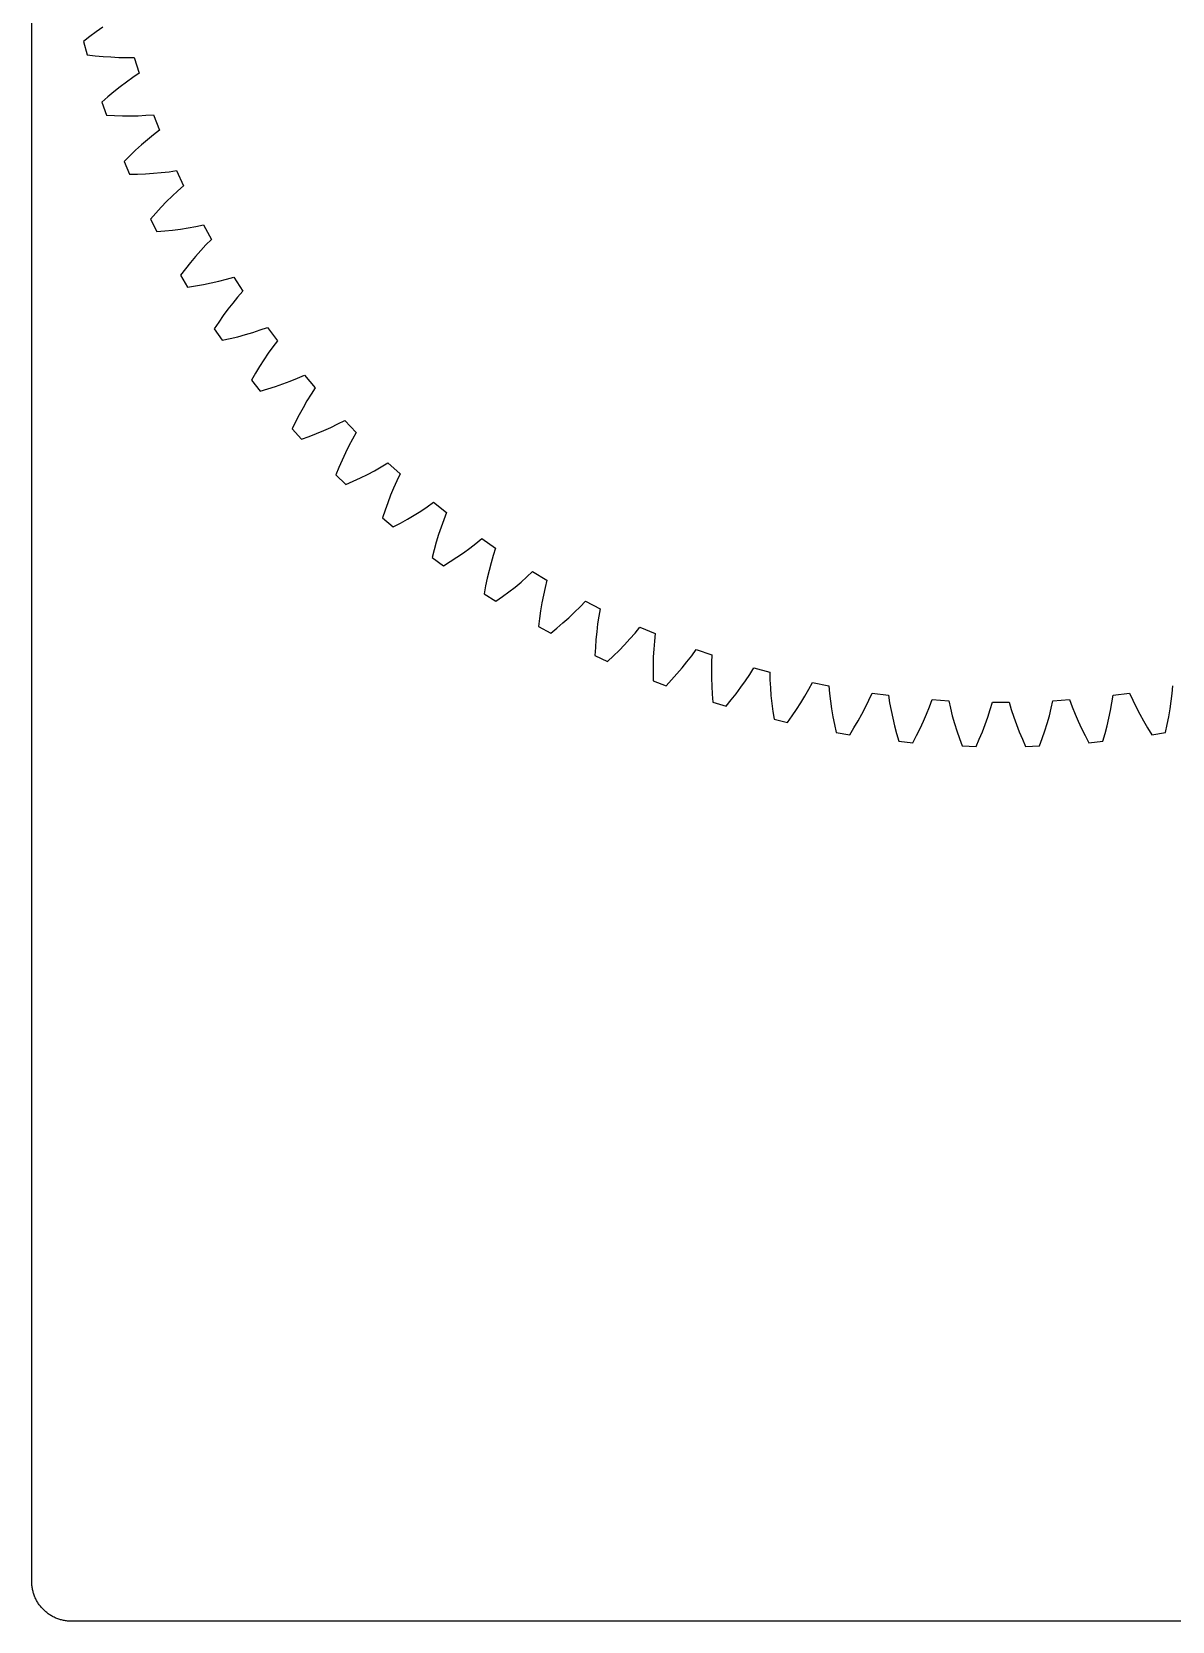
# Model space of a CAD drawing. Header units: millimetres. Extents: x -9 to 221, y -53 to 198.
# Drawn here: x 0.75 to 29.58, y 82.6 to 122.77 of the extents above; entities that cross this region are included whole.
import ezdxf

# ---------------------------------------------------------------- set-up
doc = ezdxf.new("R2010")
doc.units = ezdxf.units.MM
doc.linetypes.add('DASHED', pattern=[1.524, 1.27, -0.254])
doc.layers.add('HIDDEN', color=8, linetype='DASHED')
doc.layers.add('VISIBLE', color=7, linetype='CONTINUOUS')

msp = doc.modelspace()

# ---------------------------------------------------------------- linework, layer by layer
at = {"layer": 'HIDDEN'}
for points in [[(0.75, 83.6), (0.75, 189.1)], [(2.21834, 122.65205), (2.05693, 122.52897)], [(2.21834, 122.65205), (2.05693, 122.52897)], [(2.05693, 122.52897), (2.14979, 122.18999)], [(2.05693, 122.52897), (2.14979, 122.18999)], [(2.38121, 122.7705), (2.21834, 122.65205)], [(2.38121, 122.7705), (2.21834, 122.65205)], [(2.54556, 122.88411), (2.38121, 122.7705)], [(2.54556, 122.88411), (2.38121, 122.7705)], [(2.14979, 122.18999), (2.35139, 122.16635)], [(2.14979, 122.18999), (2.35139, 122.16635)], [(2.35139, 122.16635), (2.55188, 122.14744)], [(2.35139, 122.16635), (2.55188, 122.14744)], [(2.55188, 122.14744), (2.75118, 122.13344)], [(2.55188, 122.14744), (2.75118, 122.13344)], [(2.75118, 122.13344), (2.94919, 122.12457)], [(2.75118, 122.13344), (2.94919, 122.12457)], [(2.94919, 122.12457), (3.14576, 122.12112)], [(2.94919, 122.12457), (3.14576, 122.12112)], [(3.14576, 122.12112), (3.34077, 122.12344)], [(3.14576, 122.12112), (3.34077, 122.12344)], [(3.34077, 122.12344), (3.46513, 121.72252)], [(3.34077, 122.12344), (3.46513, 121.72252)], [(3.46513, 121.72252), (3.30305, 121.61408)], [(3.46513, 121.72252), (3.30305, 121.61408)], [(2.98472, 121.38061), (2.82833, 121.25627)], [(2.98472, 121.38061), (2.82833, 121.25627)], [(3.14294, 121.49998), (2.98472, 121.38061)], [(3.14294, 121.49998), (2.98472, 121.38061)], [(3.30305, 121.61408), (3.14294, 121.49998)], [(3.30305, 121.61408), (3.14294, 121.49998)], [(2.67373, 121.12721), (2.5209, 120.99363)], [(2.67373, 121.12721), (2.5209, 120.99363)], [(2.5209, 120.99363), (2.63619, 120.6616)], [(2.5209, 120.99363), (2.63619, 120.6616)], [(2.82833, 121.25627), (2.67373, 121.12721)], [(2.82833, 121.25627), (2.67373, 121.12721)], [(2.63619, 120.6616), (2.83892, 120.65148)], [(2.63619, 120.6616), (2.83892, 120.65148)], [(2.83892, 120.65148), (3.04023, 120.646)], [(2.83892, 120.65148), (3.04023, 120.646)], [(3.04023, 120.646), (3.24002, 120.64535)], [(3.04023, 120.646), (3.24002, 120.64535)], [(3.24002, 120.64535), (3.43818, 120.64973)], [(3.24002, 120.64535), (3.43818, 120.64973)], [(3.43818, 120.64973), (3.63455, 120.65941)], [(3.43818, 120.64973), (3.63455, 120.65941)], [(3.63455, 120.65941), (3.82896, 120.67476)], [(3.63455, 120.65941), (3.82896, 120.67476)], [(3.82896, 120.67476), (3.97983, 120.28303)], [(3.82896, 120.67476), (3.97983, 120.28303)], [(3.82535, 120.16401), (3.67322, 120.03946)], [(3.82535, 120.16401), (3.67322, 120.03946)], [(3.97983, 120.28303), (3.82535, 120.16401)], [(3.97983, 120.28303), (3.82535, 120.16401)], [(3.37558, 119.77529), (3.22995, 119.63619)], [(3.37558, 119.77529), (3.22995, 119.63619)], [(3.52332, 119.90979), (3.37558, 119.77529)], [(3.52332, 119.90979), (3.37558, 119.77529)], [(3.67322, 120.03946), (3.52332, 119.90979)], [(3.67322, 120.03946), (3.52332, 119.90979)], [(3.22995, 119.63619), (3.08639, 119.4927)], [(3.22995, 119.63619), (3.08639, 119.4927)], [(3.08639, 119.4927), (3.2236, 119.16912)], [(3.08639, 119.4927), (3.2236, 119.16912)], [(3.2236, 119.16912), (3.42655, 119.17256)], [(3.2236, 119.16912), (3.42655, 119.17256)], [(3.42655, 119.17256), (3.62778, 119.18054)], [(3.42655, 119.17256), (3.62778, 119.18054)], [(3.62778, 119.18054), (3.82717, 119.19323)], [(3.62778, 119.18054), (3.82717, 119.19323)], [(3.82717, 119.19323), (4.02458, 119.21083)], [(3.82717, 119.19323), (4.02458, 119.21083)], [(4.02458, 119.21083), (4.21987, 119.23361)], [(4.02458, 119.21083), (4.21987, 119.23361)], [(4.21987, 119.23361), (4.41282, 119.26191)], [(4.21987, 119.23361), (4.41282, 119.26191)], [(4.41282, 119.26191), (4.58952, 118.88114)], [(4.41282, 119.26191), (4.58952, 118.88114)], [(4.29986, 118.61763), (4.15896, 118.47824)], [(4.29986, 118.61763), (4.15896, 118.47824)], [(4.44333, 118.75206), (4.29986, 118.61763)], [(4.44333, 118.75206), (4.29986, 118.61763)], [(4.58952, 118.88114), (4.44333, 118.75206)], [(4.58952, 118.88114), (4.44333, 118.75206)], [(3.88452, 118.18566), (3.75086, 118.03289)], [(3.88452, 118.18566), (3.75086, 118.03289)], [(4.02053, 118.33417), (3.88452, 118.18566)], [(4.02053, 118.33417), (3.88452, 118.18566)], [(4.15896, 118.47824), (4.02053, 118.33417)], [(4.15896, 118.47824), (4.02053, 118.33417)], [(3.75086, 118.03289), (3.90938, 117.7192)], [(3.75086, 118.03289), (3.90938, 117.7192)], [(3.90938, 117.7192), (4.11165, 117.73619)], [(3.90938, 117.7192), (4.11165, 117.73619)], [(4.11165, 117.73619), (4.31189, 117.75759)], [(4.11165, 117.73619), (4.31189, 117.75759)], [(4.31189, 117.75759), (4.50999, 117.78357)], [(4.31189, 117.75759), (4.50999, 117.78357)], [(4.50999, 117.78357), (4.70579, 117.81432)], [(4.50999, 117.78357), (4.70579, 117.81432)], [(4.70579, 117.81432), (4.89912, 117.85009)], [(4.70579, 117.81432), (4.89912, 117.85009)], [(4.89912, 117.85009), (5.08975, 117.89122)], [(4.89912, 117.85009), (5.08975, 117.89122)], [(5.08975, 117.89122), (5.29148, 117.52309)], [(5.08975, 117.89122), (5.29148, 117.52309)], [(5.15425, 117.38454), (5.02007, 117.24083)], [(5.15425, 117.38454), (5.02007, 117.24083)], [(5.29148, 117.52309), (5.15425, 117.38454)], [(5.29148, 117.52309), (5.15425, 117.38454)], [(4.7603, 116.93935), (4.63451, 116.78208)], [(4.7603, 116.93935), (4.63451, 116.78208)], [(4.8888, 117.09234), (4.7603, 116.93935)], [(4.8888, 117.09234), (4.7603, 116.93935)], [(5.02007, 117.24083), (4.8888, 117.09234)], [(5.02007, 117.24083), (4.8888, 117.09234)], [(4.63451, 116.78208), (4.51136, 116.62073)], [(4.63451, 116.78208), (4.51136, 116.62073)], [(4.51136, 116.62073), (4.69047, 116.31833)], [(4.51136, 116.62073), (4.69047, 116.31833)], [(5.47875, 116.46643), (5.66926, 116.51503)], [(5.47875, 116.46643), (5.66926, 116.51503)], [(5.66926, 116.51503), (5.85671, 116.5688)], [(5.66926, 116.51503), (5.85671, 116.5688)], [(5.85671, 116.5688), (6.08259, 116.21497)], [(5.85671, 116.5688), (6.08259, 116.21497)], [(4.69047, 116.31833), (4.89115, 116.34879)], [(4.69047, 116.31833), (4.89115, 116.34879)], [(4.89115, 116.34879), (5.08952, 116.38352)], [(4.89115, 116.34879), (5.08952, 116.38352)], [(5.08952, 116.38352), (5.28544, 116.42267)], [(5.08952, 116.38352), (5.28544, 116.42267)], [(5.28544, 116.42267), (5.47875, 116.46643)], [(5.28544, 116.42267), (5.47875, 116.46643)], [(6.08259, 116.21497), (5.95491, 116.06756)], [(6.08259, 116.21497), (5.95491, 116.06756)], [(5.70957, 115.75828), (5.59158, 115.59705)], [(5.70957, 115.75828), (5.59158, 115.59705)], [(5.83063, 115.91521), (5.70957, 115.75828)], [(5.83063, 115.91521), (5.70957, 115.75828)], [(5.95491, 116.06756), (5.83063, 115.91521)], [(5.95491, 116.06756), (5.83063, 115.91521)], [(5.47658, 115.43173), (5.36448, 115.26252)], [(5.47658, 115.43173), (5.36448, 115.26252)], [(5.59158, 115.59705), (5.47658, 115.43173)], [(5.59158, 115.59705), (5.47658, 115.43173)], [(6.52685, 115.23439), (6.7103, 115.30056)], [(6.52685, 115.23439), (6.7103, 115.30056)], [(6.7103, 115.30056), (6.9593, 114.96261)], [(6.7103, 115.30056), (6.9593, 114.96261)], [(5.36448, 115.26252), (5.56339, 114.97275)], [(5.36448, 115.26252), (5.56339, 114.97275)], [(5.56339, 114.97275), (5.76159, 115.01655)], [(5.56339, 114.97275), (5.76159, 115.01655)], [(5.76159, 115.01655), (5.95719, 115.06445)], [(5.76159, 115.01655), (5.95719, 115.06445)], [(5.95719, 115.06445), (6.15006, 115.1166)], [(5.95719, 115.06445), (6.15006, 115.1166)], [(6.15006, 115.1166), (6.34001, 115.17318)], [(6.15006, 115.1166), (6.34001, 115.17318)], [(6.34001, 115.17318), (6.52685, 115.23439)], [(6.34001, 115.17318), (6.52685, 115.23439)], [(6.9593, 114.96261), (6.84175, 114.807)], [(6.9593, 114.96261), (6.84175, 114.807)], [(6.72793, 114.64669), (6.61762, 114.48203)], [(6.72793, 114.64669), (6.61762, 114.48203)], [(6.84175, 114.807), (6.72793, 114.64669)], [(6.84175, 114.807), (6.72793, 114.64669)], [(6.40696, 114.14064), (6.30641, 113.96432)], [(6.40696, 114.14064), (6.30641, 113.96432)], [(6.51067, 114.31327), (6.40696, 114.14064)], [(6.51067, 114.31327), (6.40696, 114.14064)], [(6.61762, 114.48203), (6.51067, 114.31327)], [(6.61762, 114.48203), (6.51067, 114.31327)], [(7.46806, 114.0139), (7.64668, 114.09217)], [(7.46806, 114.0139), (7.64668, 114.09217)], [(7.64668, 114.09217), (7.9177, 113.7716)], [(7.64668, 114.09217), (7.9177, 113.7716)], [(6.30641, 113.96432), (6.52423, 113.68849)], [(6.30641, 113.96432), (6.52423, 113.68849)], [(6.52423, 113.68849), (6.71906, 113.74542)], [(6.52423, 113.68849), (6.71906, 113.74542)], [(6.71906, 113.74542), (6.91103, 113.80628)], [(6.71906, 113.74542), (6.91103, 113.80628)], [(6.91103, 113.80628), (7.09998, 113.8712)], [(6.91103, 113.80628), (7.09998, 113.8712)], [(7.09998, 113.8712), (7.28574, 113.94034)], [(7.09998, 113.8712), (7.28574, 113.94034)], [(7.28574, 113.94034), (7.46806, 114.0139)], [(7.28574, 113.94034), (7.46806, 114.0139)], [(7.9177, 113.7716), (7.81081, 113.60849)], [(7.9177, 113.7716), (7.81081, 113.60849)], [(7.70795, 113.44094), (7.60888, 113.26927)], [(7.70795, 113.44094), (7.60888, 113.26927)], [(7.81081, 113.60849), (7.70795, 113.44094)], [(7.81081, 113.60849), (7.70795, 113.44094)], [(7.42149, 112.91458), (7.33295, 112.73193)], [(7.42149, 112.91458), (7.33295, 112.73193)], [(7.51344, 113.09375), (7.42149, 112.91458)], [(7.51344, 113.09375), (7.42149, 112.91458)], [(7.60888, 113.26927), (7.51344, 113.09375)], [(7.60888, 113.26927), (7.51344, 113.09375)], [(8.4887, 112.85899), (8.66169, 112.94901)], [(8.4887, 112.85899), (8.66169, 112.94901)], [(8.66169, 112.94901), (8.95351, 112.64727)], [(8.66169, 112.94901), (8.95351, 112.64727)], [(7.33295, 112.73193), (7.56871, 112.47126)], [(7.33295, 112.73193), (7.56871, 112.47126)], [(7.56871, 112.47126), (7.7593, 112.54109)], [(7.56871, 112.47126), (7.7593, 112.54109)], [(7.7593, 112.54109), (7.94677, 112.61463)], [(7.7593, 112.54109), (7.94677, 112.61463)], [(7.94677, 112.61463), (8.13097, 112.69203)], [(7.94677, 112.61463), (8.13097, 112.69203)], [(8.13097, 112.69203), (8.31169, 112.77342)], [(8.13097, 112.69203), (8.31169, 112.77342)], [(8.31169, 112.77342), (8.4887, 112.85899)], [(8.31169, 112.77342), (8.4887, 112.85899)], [(8.95351, 112.64727), (8.85776, 112.47738)], [(8.95351, 112.64727), (8.85776, 112.47738)], [(8.67894, 112.12543), (8.59543, 111.94393)], [(8.67894, 112.12543), (8.59543, 111.94393)], [(8.76632, 112.30333), (8.67894, 112.12543)], [(8.76632, 112.30333), (8.67894, 112.12543)], [(8.85776, 112.47738), (8.76632, 112.30333)], [(8.85776, 112.47738), (8.76632, 112.30333)], [(8.51566, 111.75902), (8.43951, 111.57086)], [(8.51566, 111.75902), (8.43951, 111.57086)], [(8.59543, 111.94393), (8.51566, 111.75902)], [(8.59543, 111.94393), (8.51566, 111.75902)], [(9.23841, 111.58435), (9.41329, 111.67763)], [(9.23841, 111.58435), (9.41329, 111.67763)], [(9.41329, 111.67763), (9.58419, 111.77483)], [(9.41329, 111.67763), (9.58419, 111.77483)], [(9.58419, 111.77483), (9.75078, 111.87621)], [(9.58419, 111.77483), (9.75078, 111.87621)], [(9.75078, 111.87621), (10.06211, 111.59463)], [(9.75078, 111.87621), (10.06211, 111.59463)], [(8.43951, 111.57086), (8.69215, 111.32652)], [(8.43951, 111.57086), (8.69215, 111.32652)], [(8.69215, 111.32652), (8.87765, 111.40892)], [(8.69215, 111.32652), (8.87765, 111.40892)], [(8.87765, 111.40892), (9.0598, 111.49483)], [(8.87765, 111.40892), (9.0598, 111.49483)], [(9.0598, 111.49483), (9.23841, 111.58435)], [(9.0598, 111.49483), (9.23841, 111.58435)], [(9.97791, 111.41873), (9.8983, 111.23896)], [(9.97791, 111.41873), (9.8983, 111.23896)], [(10.06211, 111.59463), (9.97791, 111.41873)], [(10.06211, 111.59463), (9.97791, 111.41873)], [(9.823, 111.05562), (9.7518, 110.86894)], [(9.823, 111.05562), (9.7518, 110.86894)], [(9.8983, 111.23896), (9.823, 111.05562)], [(9.8983, 111.23896), (9.823, 111.05562)], [(10.74965, 110.76627), (10.9091, 110.87855)], [(10.74965, 110.76627), (10.9091, 110.87855)], [(10.9091, 110.87855), (11.23854, 110.61839)], [(10.9091, 110.87855), (11.23854, 110.61839)], [(9.68456, 110.67912), (9.62115, 110.4863)], [(9.68456, 110.67912), (9.62115, 110.4863)], [(9.62115, 110.4863), (9.88955, 110.25938)], [(9.62115, 110.4863), (9.88955, 110.25938)], [(9.7518, 110.86894), (9.68456, 110.67912)], [(9.7518, 110.86894), (9.68456, 110.67912)], [(10.24513, 110.45186), (10.41737, 110.55312)], [(10.24513, 110.45186), (10.41737, 110.55312)], [(10.41737, 110.55312), (10.58563, 110.65786)], [(10.41737, 110.55312), (10.58563, 110.65786)], [(10.58563, 110.65786), (10.74965, 110.76627)], [(10.58563, 110.65786), (10.74965, 110.76627)], [(11.23854, 110.61839), (11.16628, 110.43726)], [(11.23854, 110.61839), (11.16628, 110.43726)], [(9.88955, 110.25938), (10.06913, 110.35398)], [(9.88955, 110.25938), (10.06913, 110.35398)], [(10.06913, 110.35398), (10.24513, 110.45186)], [(10.06913, 110.35398), (10.24513, 110.45186)], [(11.09885, 110.25257), (11.03596, 110.06461)], [(11.09885, 110.25257), (11.03596, 110.06461)], [(11.16628, 110.43726), (11.09885, 110.25257)], [(11.16628, 110.43726), (11.09885, 110.25257)], [(10.92298, 109.6797), (10.87259, 109.48308)], [(10.92298, 109.6797), (10.87259, 109.48308)], [(10.9774, 109.8736), (10.92298, 109.6797)], [(10.9774, 109.8736), (10.92298, 109.6797)], [(11.03596, 110.06461), (10.9774, 109.8736)], [(11.03596, 110.06461), (10.9774, 109.8736)], [(11.66257, 109.60293), (11.82346, 109.71868)], [(11.66257, 109.60293), (11.82346, 109.71868)], [(11.82346, 109.71868), (11.97987, 109.8378)], [(11.82346, 109.71868), (11.97987, 109.8378)], [(11.97987, 109.8378), (12.13147, 109.96048)], [(11.97987, 109.8378), (12.13147, 109.96048)], [(12.13147, 109.96048), (12.47754, 109.72291)], [(12.13147, 109.96048), (12.47754, 109.72291)], [(12.47754, 109.72291), (12.41755, 109.53735)], [(12.47754, 109.72291), (12.41755, 109.53735)], [(10.87259, 109.48308), (11.15555, 109.27459)], [(10.87259, 109.48308), (11.15555, 109.27459)], [(11.15555, 109.27459), (11.32841, 109.38098)], [(11.15555, 109.27459), (11.32841, 109.38098)], [(11.32841, 109.38098), (11.49748, 109.4904)], [(11.32841, 109.38098), (11.49748, 109.4904)], [(11.49748, 109.4904), (11.66257, 109.60293)], [(11.49748, 109.4904), (11.66257, 109.60293)], [(12.36261, 109.34858), (12.31241, 109.15684)], [(12.36261, 109.34858), (12.31241, 109.15684)], [(12.41755, 109.53735), (12.36261, 109.34858)], [(12.41755, 109.53735), (12.36261, 109.34858)], [(12.26673, 108.96233), (12.22539, 108.76524)], [(12.26673, 108.96233), (12.22539, 108.76524)], [(12.31241, 109.15684), (12.26673, 108.96233)], [(12.31241, 109.15684), (12.26673, 108.96233)], [(12.96845, 108.73804), (13.12125, 108.86428)], [(12.96845, 108.73804), (13.12125, 108.86428)], [(13.12125, 108.86428), (13.26936, 108.99357)], [(13.12125, 108.86428), (13.26936, 108.99357)], [(13.26936, 108.99357), (13.41242, 109.1261)], [(13.26936, 108.99357), (13.41242, 109.1261)], [(13.41242, 109.1261), (13.7736, 108.91218)], [(13.41242, 109.1261), (13.7736, 108.91218)], [(13.7736, 108.91218), (13.72613, 108.72303)], [(13.7736, 108.91218), (13.72613, 108.72303)], [(12.22539, 108.76524), (12.18824, 108.56569)], [(12.22539, 108.76524), (12.18824, 108.56569)], [(12.18824, 108.56569), (12.48449, 108.37657)], [(12.18824, 108.56569), (12.48449, 108.37657)], [(12.48449, 108.37657), (12.64987, 108.49426)], [(12.48449, 108.37657), (12.64987, 108.49426)], [(12.64987, 108.49426), (12.81125, 108.61473)], [(12.64987, 108.49426), (12.81125, 108.61473)], [(12.81125, 108.61473), (12.96845, 108.73804)], [(12.81125, 108.61473), (12.96845, 108.73804)], [(13.68392, 108.53101), (13.64664, 108.33634)], [(13.68392, 108.53101), (13.64664, 108.33634)], [(13.72613, 108.72303), (13.68392, 108.53101)], [(13.72613, 108.72303), (13.68392, 108.53101)], [(13.61406, 108.13922), (13.58597, 107.93981)], [(13.61406, 108.13922), (13.58597, 107.93981)], [(13.64664, 108.33634), (13.61406, 108.13922)], [(13.64664, 108.33634), (13.61406, 108.13922)], [(14.32919, 107.9623), (14.47322, 108.09846)], [(14.32919, 107.9623), (14.47322, 108.09846)], [(14.47322, 108.09846), (14.61236, 108.23736)], [(14.47322, 108.09846), (14.61236, 108.23736)], [(14.61236, 108.23736), (14.74625, 108.37915)], [(14.61236, 108.23736), (14.74625, 108.37915)], [(14.74625, 108.37915), (15.12091, 108.18983)], [(14.74625, 108.37915), (15.12091, 108.18983)], [(15.12091, 108.18983), (15.08618, 107.99793)], [(15.12091, 108.18983), (15.08618, 107.99793)], [(13.58597, 107.93981), (13.56224, 107.73822)], [(13.58597, 107.93981), (13.56224, 107.73822)], [(13.56224, 107.73822), (13.87046, 107.56931)], [(13.56224, 107.73822), (13.87046, 107.56931)], [(13.87046, 107.56931), (14.0276, 107.69779)], [(13.87046, 107.56931), (14.0276, 107.69779)], [(14.0276, 107.69779), (14.18058, 107.82876)], [(14.0276, 107.69779), (14.18058, 107.82876)], [(14.18058, 107.82876), (14.32919, 107.9623)], [(14.18058, 107.82876), (14.32919, 107.9623)], [(15.05689, 107.80352), (15.0327, 107.6068)], [(15.05689, 107.80352), (15.0327, 107.6068)], [(15.08618, 107.99793), (15.05689, 107.80352)], [(15.08618, 107.99793), (15.05689, 107.80352)], [(16.00287, 107.57254), (16.12699, 107.72296)], [(16.00287, 107.57254), (16.12699, 107.72296)], [(16.12699, 107.72296), (16.51345, 107.55908)], [(16.12699, 107.72296), (16.51345, 107.55908)], [(15.01335, 107.40794), (14.99865, 107.2071)], [(15.01335, 107.40794), (14.99865, 107.2071)], [(15.0327, 107.6068), (15.01335, 107.40794)], [(15.0327, 107.6068), (15.01335, 107.40794)], [(15.59934, 107.13602), (15.73871, 107.27918)], [(15.59934, 107.13602), (15.73871, 107.27918)], [(15.73871, 107.27918), (15.87331, 107.42466)], [(15.73871, 107.27918), (15.87331, 107.42466)], [(15.87331, 107.42466), (16.00287, 107.57254)], [(15.87331, 107.42466), (16.00287, 107.57254)], [(16.49162, 107.36529), (16.47538, 107.16936)], [(16.49162, 107.36529), (16.47538, 107.16936)], [(16.51345, 107.55908), (16.49162, 107.36529)], [(16.51345, 107.55908), (16.49162, 107.36529)], [(14.99865, 107.2071), (14.98843, 107.00437)], [(14.99865, 107.2071), (14.98843, 107.00437)], [(14.98843, 107.00437), (15.30724, 106.85643)], [(14.98843, 107.00437), (15.30724, 106.85643)], [(15.30724, 106.85643), (15.45545, 106.99511)], [(15.30724, 106.85643), (15.45545, 106.99511)], [(15.45545, 106.99511), (15.59934, 107.13602)], [(15.45545, 106.99511), (15.59934, 107.13602)], [(16.46438, 106.97146), (16.45836, 106.77176)], [(16.46438, 106.97146), (16.45836, 106.77176)], [(16.47538, 107.16936), (16.46438, 106.97146)], [(16.47538, 107.16936), (16.46438, 106.97146)], [(17.31529, 106.84587), (17.43468, 107.00208)], [(17.31529, 106.84587), (17.43468, 107.00208)], [(17.43468, 107.00208), (17.54847, 107.16045)], [(17.43468, 107.00208), (17.54847, 107.16045)], [(17.54847, 107.16045), (17.94502, 107.02276)], [(17.54847, 107.16045), (17.94502, 107.02276)], [(17.94502, 107.02276), (17.93618, 106.82794)], [(17.94502, 107.02276), (17.93618, 106.82794)], [(16.45836, 106.77176), (16.45711, 106.57038)], [(16.45836, 106.77176), (16.45711, 106.57038)], [(16.45711, 106.57038), (16.46045, 106.36743)], [(16.45711, 106.57038), (16.46045, 106.36743)], [(16.92705, 106.38938), (17.06121, 106.53958)], [(16.92705, 106.38938), (17.06121, 106.53958)], [(17.06121, 106.53958), (17.1907, 106.69173)], [(17.06121, 106.53958), (17.1907, 106.69173)], [(17.1907, 106.69173), (17.31529, 106.84587)], [(17.1907, 106.69173), (17.31529, 106.84587)], [(17.93618, 106.82794), (17.93306, 106.63136)], [(17.93618, 106.82794), (17.93306, 106.63136)], [(17.93306, 106.63136), (17.93531, 106.43317)], [(17.93306, 106.63136), (17.93531, 106.43317)], [(18.7927, 106.3647), (18.90139, 106.52853)], [(18.7927, 106.3647), (18.90139, 106.52853)], [(18.90139, 106.52853), (19.00436, 106.69415)], [(18.90139, 106.52853), (19.00436, 106.69415)], [(19.00436, 106.69415), (19.40921, 106.58325)], [(19.00436, 106.69415), (19.40921, 106.58325)], [(19.40921, 106.58325), (19.4134, 106.38828)], [(19.40921, 106.58325), (19.4134, 106.38828)], [(16.46045, 106.36743), (16.78844, 106.24111)], [(16.46045, 106.36743), (16.78844, 106.24111)], [(16.78844, 106.24111), (16.92705, 106.38938)], [(16.78844, 106.24111), (16.92705, 106.38938)], [(17.93531, 106.43317), (17.94264, 106.23351)], [(17.93531, 106.43317), (17.94264, 106.23351)], [(17.94264, 106.23351), (17.95484, 106.03249)], [(17.94264, 106.23351), (17.95484, 106.03249)], [(18.55965, 106.04211), (18.67869, 106.20257)], [(18.55965, 106.04211), (18.67869, 106.20257)], [(18.67869, 106.20257), (18.7927, 106.3647)], [(18.67869, 106.20257), (18.7927, 106.3647)], [(19.4134, 106.38828), (19.42343, 106.19192)], [(19.4134, 106.38828), (19.42343, 106.19192)], [(19.42343, 106.19192), (19.4389, 105.99433)], [(19.42343, 106.19192), (19.4389, 105.99433)], [(20.29896, 105.98327), (20.39646, 106.154)], [(20.29896, 105.98327), (20.39646, 106.154)], [(20.39646, 106.154), (20.48813, 106.32613)], [(20.39646, 106.154), (20.48813, 106.32613)], [(20.48813, 106.32613), (20.89949, 106.24251)], [(20.48813, 106.32613), (20.89949, 106.24251)], [(20.89949, 106.24251), (20.9167, 106.04826)], [(20.89949, 106.24251), (20.9167, 106.04826)], [(21.9132, 105.88017), (21.99318, 106.05803)], [(21.9132, 105.88017), (21.99318, 106.05803)], [(21.99318, 106.05803), (22.4092, 106.00208)], [(21.99318, 106.05803), (22.4092, 106.00208)], [(28.0908, 106.00208), (28.50682, 106.05803)], [(28.0908, 106.00208), (28.50682, 106.05803)], [(28.50682, 106.05803), (28.5868, 105.88017)], [(28.50682, 106.05803), (28.5868, 105.88017)], [(29.5833, 106.04826), (29.60051, 106.24251)], [(29.5833, 106.04826), (29.60051, 106.24251)], [(17.95484, 106.03249), (17.97173, 105.83022)], [(17.95484, 106.03249), (17.97173, 105.83022)], [(17.97173, 105.83022), (18.30742, 105.72609)], [(17.97173, 105.83022), (18.30742, 105.72609)], [(18.30742, 105.72609), (18.43582, 105.88329)], [(18.30742, 105.72609), (18.43582, 105.88329)], [(18.43582, 105.88329), (18.55965, 106.04211)], [(18.43582, 105.88329), (18.55965, 106.04211)], [(19.4389, 105.99433), (19.45955, 105.7956)], [(19.4389, 105.99433), (19.45955, 105.7956)], [(19.45955, 105.7956), (19.48515, 105.59585)], [(19.45955, 105.7956), (19.48515, 105.59585)], [(20.08797, 105.64585), (20.19602, 105.8139)], [(20.08797, 105.64585), (20.19602, 105.8139)], [(20.19602, 105.8139), (20.29896, 105.98327)], [(20.19602, 105.8139), (20.29896, 105.98327)], [(20.9167, 106.04826), (20.93981, 105.85301)], [(20.9167, 106.04826), (20.93981, 105.85301)], [(20.93981, 105.85301), (20.96845, 105.65689)], [(20.93981, 105.85301), (20.96845, 105.65689)], [(20.96845, 105.65689), (21.00233, 105.45999)], [(20.96845, 105.65689), (21.00233, 105.45999)], [(21.73593, 105.52744), (21.82732, 105.70331)], [(21.73593, 105.52744), (21.82732, 105.70331)], [(21.82732, 105.70331), (21.9132, 105.88017)], [(21.82732, 105.70331), (21.9132, 105.88017)], [(22.4092, 106.00208), (22.43934, 105.80941)], [(22.4092, 106.00208), (22.43934, 105.80941)], [(22.43934, 105.80941), (22.47545, 105.61615)], [(22.43934, 105.80941), (22.47545, 105.61615)], [(23.37098, 105.52605), (23.44485, 105.70825)], [(23.37098, 105.52605), (23.44485, 105.70825)], [(23.44485, 105.70825), (23.51276, 105.89106)], [(23.44485, 105.70825), (23.51276, 105.89106)], [(23.51276, 105.89106), (23.9316, 105.86302)], [(23.51276, 105.89106), (23.9316, 105.86302)], [(23.9316, 105.86302), (23.97454, 105.6728)], [(23.9316, 105.86302), (23.97454, 105.6728)], [(23.97454, 105.6728), (24.02347, 105.48237)], [(23.97454, 105.6728), (24.02347, 105.48237)], [(24.98456, 105.63903), (25.04011, 105.82596)], [(24.98456, 105.63903), (25.04011, 105.82596)], [(25.04011, 105.82596), (25.45989, 105.82596)], [(25.04011, 105.82596), (25.45989, 105.82596)], [(25.45989, 105.82596), (25.51544, 105.63903)], [(25.45989, 105.82596), (25.51544, 105.63903)], [(26.47653, 105.48237), (26.52546, 105.6728)], [(26.47653, 105.48237), (26.52546, 105.6728)], [(26.52546, 105.6728), (26.5684, 105.86302)], [(26.52546, 105.6728), (26.5684, 105.86302)], [(26.5684, 105.86302), (26.98724, 105.89106)], [(26.5684, 105.86302), (26.98724, 105.89106)], [(26.98724, 105.89106), (27.05515, 105.70825)], [(26.98724, 105.89106), (27.05515, 105.70825)], [(27.05515, 105.70825), (27.12902, 105.52605)], [(27.05515, 105.70825), (27.12902, 105.52605)], [(28.02455, 105.61615), (28.06066, 105.80941)], [(28.02455, 105.61615), (28.06066, 105.80941)], [(28.06066, 105.80941), (28.0908, 106.00208)], [(28.06066, 105.80941), (28.0908, 106.00208)], [(28.5868, 105.88017), (28.67268, 105.70331)], [(28.5868, 105.88017), (28.67268, 105.70331)], [(28.67268, 105.70331), (28.76407, 105.52744)], [(28.67268, 105.70331), (28.76407, 105.52744)], [(29.49767, 105.45999), (29.53155, 105.65689)], [(29.49767, 105.45999), (29.53155, 105.65689)], [(29.53155, 105.65689), (29.56019, 105.85301)], [(29.53155, 105.65689), (29.56019, 105.85301)], [(29.56019, 105.85301), (29.5833, 106.04826)], [(29.56019, 105.85301), (29.5833, 106.04826)], [(19.48515, 105.59585), (19.51552, 105.39516)], [(19.48515, 105.59585), (19.51552, 105.39516)], [(19.51552, 105.39516), (19.85741, 105.31368)], [(19.51552, 105.39516), (19.85741, 105.31368)], [(19.85741, 105.31368), (19.97503, 105.47911)], [(19.85741, 105.31368), (19.97503, 105.47911)], [(19.97503, 105.47911), (20.08797, 105.64585)], [(19.97503, 105.47911), (20.08797, 105.64585)], [(21.00233, 105.45999), (21.04121, 105.2624)], [(21.00233, 105.45999), (21.04121, 105.2624)], [(21.04121, 105.2624), (21.08492, 105.06418)], [(21.04121, 105.2624), (21.08492, 105.06418)], [(21.53779, 105.17863), (21.63934, 105.35254)], [(21.53779, 105.17863), (21.63934, 105.35254)], [(21.63934, 105.35254), (21.73593, 105.52744)], [(21.63934, 105.35254), (21.73593, 105.52744)], [(22.47545, 105.61615), (22.51712, 105.42238)], [(22.47545, 105.61615), (22.51712, 105.42238)], [(22.51712, 105.42238), (22.56408, 105.22818)], [(22.51712, 105.42238), (22.56408, 105.22818)], [(23.20684, 105.16351), (23.29154, 105.34447)], [(23.20684, 105.16351), (23.29154, 105.34447)], [(23.29154, 105.34447), (23.37098, 105.52605)], [(23.29154, 105.34447), (23.37098, 105.52605)], [(24.02347, 105.48237), (24.078, 105.29182)], [(24.02347, 105.48237), (24.078, 105.29182)], [(24.078, 105.29182), (24.13782, 105.10119)], [(24.078, 105.29182), (24.13782, 105.10119)], [(24.78347, 105.07961), (24.85589, 105.26581)], [(24.78347, 105.07961), (24.85589, 105.26581)], [(24.85589, 105.26581), (24.92302, 105.4523)], [(24.85589, 105.26581), (24.92302, 105.4523)], [(24.92302, 105.4523), (24.98456, 105.63903)], [(24.92302, 105.4523), (24.98456, 105.63903)], [(25.51544, 105.63903), (25.57698, 105.4523)], [(25.51544, 105.63903), (25.57698, 105.4523)], [(25.57698, 105.4523), (25.64411, 105.26581)], [(25.57698, 105.4523), (25.64411, 105.26581)], [(25.64411, 105.26581), (25.71653, 105.07961)], [(25.64411, 105.26581), (25.71653, 105.07961)], [(26.36218, 105.10119), (26.422, 105.29182)], [(26.36218, 105.10119), (26.422, 105.29182)], [(26.422, 105.29182), (26.47653, 105.48237)], [(26.422, 105.29182), (26.47653, 105.48237)], [(27.12902, 105.52605), (27.20846, 105.34447)], [(27.12902, 105.52605), (27.20846, 105.34447)], [(27.20846, 105.34447), (27.29316, 105.16351)], [(27.20846, 105.34447), (27.29316, 105.16351)], [(27.93592, 105.22818), (27.98288, 105.42238)], [(27.93592, 105.22818), (27.98288, 105.42238)], [(27.98288, 105.42238), (28.02455, 105.61615)], [(27.98288, 105.42238), (28.02455, 105.61615)], [(28.76407, 105.52744), (28.86066, 105.35254)], [(28.76407, 105.52744), (28.86066, 105.35254)], [(28.86066, 105.35254), (28.96221, 105.17863)], [(28.86066, 105.35254), (28.96221, 105.17863)], [(29.41508, 105.06418), (29.45879, 105.2624)], [(29.41508, 105.06418), (29.45879, 105.2624)], [(29.45879, 105.2624), (29.49767, 105.45999)], [(29.45879, 105.2624), (29.49767, 105.45999)], [(21.08492, 105.06418), (21.43149, 105.00572)], [(21.08492, 105.06418), (21.43149, 105.00572)], [(21.43149, 105.00572), (21.53779, 105.17863)], [(21.43149, 105.00572), (21.53779, 105.17863)], [(22.56408, 105.22818), (22.61607, 105.03362)], [(22.56408, 105.22818), (22.61607, 105.03362)], [(22.61607, 105.03362), (22.67292, 104.83876)], [(22.61607, 105.03362), (22.67292, 104.83876)], [(23.02262, 104.80358), (23.11714, 104.98321)], [(23.02262, 104.80358), (23.11714, 104.98321)], [(23.11714, 104.98321), (23.20684, 105.16351)], [(23.11714, 104.98321), (23.20684, 105.16351)], [(24.13782, 105.10119), (24.20269, 104.91054)], [(24.13782, 105.10119), (24.20269, 104.91054)], [(24.20269, 104.91054), (24.27243, 104.71992)], [(24.20269, 104.91054), (24.27243, 104.71992)], [(24.6237, 104.70817), (24.70601, 104.89371)], [(24.6237, 104.70817), (24.70601, 104.89371)], [(24.70601, 104.89371), (24.78347, 105.07961)], [(24.70601, 104.89371), (24.78347, 105.07961)], [(25.71653, 105.07961), (25.79399, 104.89371)], [(25.71653, 105.07961), (25.79399, 104.89371)], [(25.79399, 104.89371), (25.8763, 104.70817)], [(25.79399, 104.89371), (25.8763, 104.70817)], [(26.22757, 104.71992), (26.29731, 104.91054)], [(26.22757, 104.71992), (26.29731, 104.91054)], [(26.29731, 104.91054), (26.36218, 105.10119)], [(26.29731, 104.91054), (26.36218, 105.10119)], [(27.29316, 105.16351), (27.38286, 104.98321)], [(27.29316, 105.16351), (27.38286, 104.98321)], [(27.38286, 104.98321), (27.47738, 104.80358)], [(27.38286, 104.98321), (27.47738, 104.80358)], [(27.82708, 104.83876), (27.88393, 105.03362)], [(27.82708, 104.83876), (27.88393, 105.03362)], [(27.88393, 105.03362), (27.93592, 105.22818)], [(27.88393, 105.03362), (27.93592, 105.22818)], [(28.96221, 105.17863), (29.06851, 105.00572)], [(28.96221, 105.17863), (29.06851, 105.00572)], [(29.06851, 105.00572), (29.41508, 105.06418)], [(29.06851, 105.00572), (29.41508, 105.06418)], [(22.67292, 104.83876), (23.02262, 104.80358)], [(22.67292, 104.83876), (23.02262, 104.80358)], [(24.27243, 104.71992), (24.6237, 104.70817)], [(24.27243, 104.71992), (24.6237, 104.70817)], [(25.8763, 104.70817), (26.22757, 104.71992)], [(25.8763, 104.70817), (26.22757, 104.71992)], [(27.47738, 104.80358), (27.82708, 104.83876)], [(27.47738, 104.80358), (27.82708, 104.83876)], [(1.75, 82.6), (1.72507, 82.60031), (1.70015, 82.60124), (1.67527, 82.6028), (1.65043, 82.60497), (1.62566, 82.60776), (1.60096, 82.61117), (1.57635, 82.61519), (1.55185, 82.61983), (1.52748, 82.62507), (1.50324, 82.63092), (1.47916, 82.63738), (1.45524, 82.64443), (1.43151, 82.65207), (1.40798, 82.66031), (1.38466, 82.66913), (1.36157, 82.67852), (1.33871, 82.68849), (1.31612, 82.69903), (1.29379, 82.71013), (1.27175, 82.72178), (1.25, 82.73397), (1.22857, 82.74671), (1.20745, 82.75997), (1.18668, 82.77376), (1.16626, 82.78806), (1.1462, 82.80287), (1.12651, 82.81817), (1.10721, 82.83396), (1.08831, 82.85022), (1.06983, 82.86695), (1.05176, 82.88413), (1.03413, 82.90176), (1.01695, 82.91983), (1.00022, 82.93831), (0.98396, 82.95721), (0.96817, 82.97651), (0.95287, 82.9962), (0.93806, 83.01626), (0.92376, 83.03668), (0.90997, 83.05745), (0.89671, 83.07857), (0.88397, 83.1), (0.87178, 83.12175), (0.86013, 83.14379), (0.84903, 83.16612), (0.83849, 83.18871), (0.82852, 83.21157), (0.81913, 83.23466), (0.81031, 83.25798), (0.80207, 83.28151), (0.79443, 83.30524), (0.78738, 83.32916), (0.78092, 83.35324), (0.77507, 83.37748), (0.76983, 83.40185), (0.76519, 83.42635), (0.76117, 83.45096), (0.75776, 83.47566), (0.75497, 83.50043), (0.7528, 83.52527), (0.75124, 83.55015), (0.75031, 83.57507), (0.75, 83.6)], [(48.75, 82.6), (1.75, 82.6)]]:
    msp.add_lwpolyline(points, dxfattribs=at)
at = {"layer": 'VISIBLE'}
for points in [[(0.75, 83.6), (0.75, 145.22197)], [(1.75, 82.6), (1.72507, 82.60031), (1.70015, 82.60124), (1.67527, 82.6028), (1.65043, 82.60497), (1.62566, 82.60776), (1.60096, 82.61117), (1.57635, 82.61519), (1.55185, 82.61983), (1.52748, 82.62507), (1.50324, 82.63092), (1.47916, 82.63738), (1.45524, 82.64443), (1.43151, 82.65207), (1.40798, 82.66031), (1.38466, 82.66913), (1.36157, 82.67852), (1.33871, 82.68849), (1.31612, 82.69903), (1.29379, 82.71013), (1.27175, 82.72178), (1.25, 82.73397), (1.22857, 82.74671), (1.20745, 82.75997), (1.18668, 82.77376), (1.16626, 82.78806), (1.1462, 82.80287), (1.12651, 82.81817), (1.10721, 82.83396), (1.08831, 82.85022), (1.06983, 82.86695), (1.05176, 82.88413), (1.03413, 82.90176), (1.01695, 82.91983), (1.00022, 82.93831), (0.98396, 82.95721), (0.96817, 82.97651), (0.95287, 82.9962), (0.93806, 83.01626), (0.92376, 83.03668), (0.90997, 83.05745), (0.89671, 83.07857), (0.88397, 83.1), (0.87178, 83.12175), (0.86013, 83.14379), (0.84903, 83.16612), (0.83849, 83.18871), (0.82852, 83.21157), (0.81913, 83.23466), (0.81031, 83.25798), (0.80207, 83.28151), (0.79443, 83.30524), (0.78738, 83.32916), (0.78092, 83.35324), (0.77507, 83.37748), (0.76983, 83.40185), (0.76519, 83.42635), (0.76117, 83.45096), (0.75776, 83.47566), (0.75497, 83.50043), (0.7528, 83.52527), (0.75124, 83.55015), (0.75031, 83.57507), (0.75, 83.6)], [(48.75, 82.6), (1.75, 82.6)]]:
    msp.add_lwpolyline(points, dxfattribs=at)

doc.saveas('drawing.dxf')
